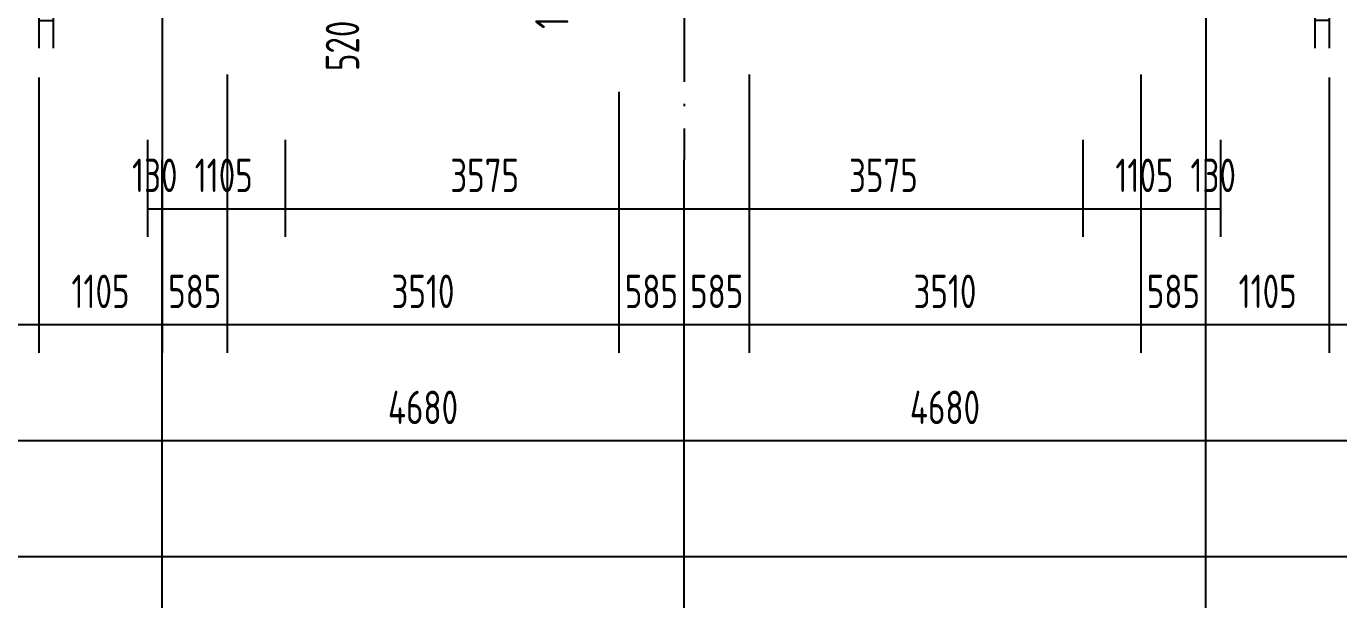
# Model space of a CAD drawing. Extents: x -726032 to 135930, y -151624 to 587044.
# Drawn here: x -475725 to -463956, y 455592 to 460734 of the extents above; entities that cross this region are included whole.
import ezdxf

# ---------------------------------------------------------------- set-up
doc = ezdxf.new("R2010")
doc.units = 0
doc.header["$LTSCALE"] = 1000
doc.header["$MEASUREMENT"] = 0
doc.linetypes.add('DOTE', pattern=[2.42, 2, -0.2, 0.02, -0.2])
doc.layers.get('DEFPOINTS').update_dxf_attribs({"color": 1, "linetype": 'CONTINUOUS'})
for name, color, linetype in [('AXIS', 245, 'CONTINUOUS'), ('DOTE', 8, 'DOTE'), ('PUB_DIM', 245, 'CONTINUOUS')]:
    doc.layers.add(name, color=color, linetype=linetype)
doc.styles.add('DIM_FONT', font='isocp.shx', dxfattribs={"width": 0.8})
doc.dimstyles.new('AXIS', dxfattribs={"dimtxt": 300, "dimasz": 1, "dimexe": 250, "dimexo": 300, "dimgap": 150, "dimtad": 1, "dimdec": 0, "dimzin": 0, "dimdsep": 46, "dimtxsty": 'DIM_FONT', "dimcen": 0.09, "dimse1": 1, "dimse2": 1, "dimclrt": 142, "dimadec": 0, "dimazin": 0, "dimtfac": 1, "dimtdec": 0, "dimtix": 1, "dimtmove": 2, "dimatfit": 3, "dimfxl": 1, "dimtolj": 1, "dimtzin": 0, "dimarcsym": 0})
doc.dimstyles.new('DIMA', dxfattribs={"dimtxt": 300, "dimasz": 1, "dimexe": 250, "dimexo": 300, "dimgap": 150, "dimtad": 1, "dimdec": 0, "dimzin": 0, "dimdsep": 46, "dimtxsty": 'DIM_FONT', "dimcen": 0.09, "dimse1": 1, "dimclrt": 142, "dimadec": 0, "dimazin": 0, "dimtfac": 1, "dimtdec": 0, "dimtix": 1, "dimtmove": 2, "dimatfit": 3, "dimfxl": 1, "dimtolj": 1, "dimtzin": 0, "dimarcsym": 0})
doc.dimstyles.new('DIMB', dxfattribs={"dimtxt": 300, "dimasz": 1, "dimexe": 250, "dimexo": 300, "dimgap": 150, "dimtad": 1, "dimdec": 0, "dimzin": 0, "dimdsep": 46, "dimtxsty": 'DIM_FONT', "dimcen": 0.09, "dimse2": 1, "dimclrt": 142, "dimadec": 0, "dimazin": 0, "dimtfac": 1, "dimtdec": 0, "dimtix": 1, "dimtmove": 2, "dimatfit": 3, "dimfxl": 1, "dimtolj": 1, "dimtzin": 0, "dimarcsym": 0})
doc.dimstyles.new('DIMN', dxfattribs={"dimtxt": 300, "dimasz": 1, "dimexe": 250, "dimexo": 300, "dimgap": 150, "dimtad": 1, "dimdec": 0, "dimzin": 0, "dimdsep": 46, "dimtxsty": 'DIM_FONT', "dimcen": 0.09, "dimclrt": 142, "dimadec": 0, "dimazin": 0, "dimtfac": 1, "dimtdec": 0, "dimtix": 1, "dimtmove": 2, "dimatfit": 3, "dimfxl": 1, "dimtolj": 1, "dimtzin": 0, "dimarcsym": 0})

# ---------------------------------------------------------------- blocks, each defined once
blk = doc.blocks.new('*D503')
at = {"layer": 'AXIS', "color": 0, "lineweight": -2, "transparency": 16777216}
for p, q in [((-481293, 459235), (-481293, 455727)), ((-412614, 459235), (-412614, 455727)), ((-412615, 455977), (-481292, 455977))]:
    blk.add_line(p, q, dxfattribs=at)
at = {"layer": 'AXIS', "color": 0, "transparency": 16777216}
for points in [[(-481292, 455978), (-481292, 455977), (-481293, 455977)], [(-412615, 455978), (-412615, 455977), (-412614, 455977)]]:
    blk.add_solid(points, dxfattribs=at)
at = {"layer": 'DEFPOINTS', "color": 0, "transparency": 16777216}
for p in [(-481293, 459535), (-412614, 459535), (-481293, 455977)]:
    blk.add_point(p, dxfattribs=at)
at = {"layer": 'AXIS', "color": 142, "transparency": 16777216, "insert": (-446953, 456277), "char_height": 300, "attachment_point": 5, "style": 'DIM_FONT'}
blk.add_mtext('\\A1;68679', dxfattribs=at)
blk = doc.blocks.new('*D3747')
at = {"layer": 'DEFPOINTS', "color": 0, "transparency": 16777216}
for p in [(-473402, 460017), (-469827, 460017), (-469827, 459097)]:
    blk.add_point(p, dxfattribs=at)
at = {"layer": 'PUB_DIM', "color": 0, "lineweight": -2, "transparency": 16777216}
for p, q in [((-473402, 459717), (-473402, 458847)), ((-473401, 459097), (-469828, 459097))]:
    blk.add_line(p, q, dxfattribs=at)
at = {"layer": 'PUB_DIM', "color": 0, "transparency": 16777216}
for points in [[(-473401, 459098), (-473401, 459097), (-473402, 459097)], [(-469828, 459098), (-469828, 459097), (-469827, 459097)]]:
    blk.add_solid(points, dxfattribs=at)
at = {"layer": 'PUB_DIM', "color": 142, "transparency": 16777216, "insert": (-471614, 459397), "char_height": 300, "attachment_point": 5, "style": 'DIM_FONT'}
blk.add_mtext('\\A1;3575', dxfattribs=at)
blk = doc.blocks.new('*D1126')
at = {"layer": 'DEFPOINTS', "color": 0, "transparency": 16777216}
for p in [(-473922, 460601), (-470412, 460445), (-473922, 458057)]:
    blk.add_point(p, dxfattribs=at)
at = {"layer": 'PUB_DIM', "color": 0, "lineweight": -2, "transparency": 16777216}
for p, q in [((-473922, 460301), (-473922, 457807)), ((-470412, 460145), (-470412, 457807)), ((-470413, 458057), (-473921, 458057))]:
    blk.add_line(p, q, dxfattribs=at)
at = {"layer": 'PUB_DIM', "color": 0, "transparency": 16777216}
for points in [[(-473921, 458058), (-473921, 458057), (-473922, 458057)], [(-470413, 458058), (-470413, 458057), (-470412, 458057)]]:
    blk.add_solid(points, dxfattribs=at)
at = {"layer": 'PUB_DIM', "color": 142, "transparency": 16777216, "insert": (-472167, 458357), "char_height": 300, "attachment_point": 5, "style": 'DIM_FONT'}
blk.add_mtext('\\A1;3510', dxfattribs=at)
blk = doc.blocks.new('*D3344')
at = {"layer": 'AXIS', "color": 0, "lineweight": -2, "transparency": 16777216}
blk.add_line((-469828, 457017), (-474506, 457017), dxfattribs=at)
at = {"layer": 'AXIS', "color": 0, "transparency": 16777216}
for points in [[(-474506, 457018), (-474506, 457017), (-474507, 457017)], [(-469828, 457018), (-469828, 457017), (-469827, 457017)]]:
    blk.add_solid(points, dxfattribs=at)
at = {"layer": 'DEFPOINTS', "color": 0, "transparency": 16777216}
for p in [(-474507, 459535), (-469827, 459535), (-474507, 457017)]:
    blk.add_point(p, dxfattribs=at)
at = {"layer": 'AXIS', "color": 142, "transparency": 16777216, "insert": (-472167, 457317), "char_height": 300, "attachment_point": 5, "style": 'DIM_FONT'}
blk.add_mtext('\\A1;4680', dxfattribs=at)
blk = doc.blocks.new('*D2385')
at = {"layer": 'DEFPOINTS', "color": 0, "transparency": 16777216}
for p in [(-474507, 460017), (-473402, 460017), (-473402, 459097)]:
    blk.add_point(p, dxfattribs=at)
at = {"layer": 'PUB_DIM', "color": 0, "lineweight": -2, "transparency": 16777216}
for p, q in [((-473402, 459717), (-473402, 458847)), ((-474506, 459097), (-473403, 459097))]:
    blk.add_line(p, q, dxfattribs=at)
at = {"layer": 'PUB_DIM', "color": 0, "transparency": 16777216}
for points in [[(-474506, 459098), (-474506, 459097), (-474507, 459097)], [(-473403, 459098), (-473403, 459097), (-473402, 459097)]]:
    blk.add_solid(points, dxfattribs=at)
at = {"layer": 'PUB_DIM', "color": 142, "transparency": 16777216, "insert": (-473954, 459397), "char_height": 300, "attachment_point": 5, "style": 'DIM_FONT'}
blk.add_mtext('\\A1;1105', dxfattribs=at)
blk = doc.blocks.new('*D3750')
at = {"layer": 'DEFPOINTS', "color": 0, "transparency": 16777216}
for p in [(-474637, 460017), (-474507, 460017), (-474507, 459097)]:
    blk.add_point(p, dxfattribs=at)
at = {"layer": 'PUB_DIM', "color": 0, "lineweight": -2, "transparency": 16777216}
for p, q in [((-474637, 459717), (-474637, 458847)), ((-474638, 459097), (-474639, 459097)), ((-474637, 459097), (-474507, 459097)), ((-474506, 459097), (-474505, 459097))]:
    blk.add_line(p, q, dxfattribs=at)
at = {"layer": 'PUB_DIM', "color": 0, "transparency": 16777216}
for points in [[(-474638, 459098), (-474638, 459097), (-474637, 459097)], [(-474506, 459098), (-474506, 459097), (-474507, 459097)]]:
    blk.add_solid(points, dxfattribs=at)
at = {"layer": 'PUB_DIM', "color": 142, "transparency": 16777216, "insert": (-474572, 459397), "char_height": 300, "attachment_point": 5, "style": 'DIM_FONT'}
blk.add_mtext('\\A1;130', dxfattribs=at)
blk = doc.blocks.new('*D1135')
at = {"layer": 'DEFPOINTS', "color": 0, "transparency": 16777216}
for p in [(-474507, 460601), (-473922, 460601), (-474507, 458057)]:
    blk.add_point(p, dxfattribs=at)
at = {"layer": 'PUB_DIM', "color": 0, "lineweight": -2, "transparency": 16777216}
for p, q in [((-474507, 460301), (-474507, 457807)), ((-473922, 460301), (-473922, 457807)), ((-474508, 458057), (-474509, 458057)), ((-473922, 458057), (-474507, 458057)), ((-473921, 458057), (-473920, 458057))]:
    blk.add_line(p, q, dxfattribs=at)
at = {"layer": 'PUB_DIM', "color": 0, "transparency": 16777216}
for points in [[(-474508, 458058), (-474508, 458057), (-474507, 458057)], [(-473921, 458058), (-473921, 458057), (-473922, 458057)]]:
    blk.add_solid(points, dxfattribs=at)
at = {"layer": 'PUB_DIM', "color": 142, "transparency": 16777216, "insert": (-474214, 458357), "char_height": 300, "attachment_point": 5, "style": 'DIM_FONT'}
blk.add_mtext('\\A1;585', dxfattribs=at)
blk = doc.blocks.new('*D1136')
at = {"layer": 'DEFPOINTS', "color": 0, "transparency": 16777216}
for p in [(-477952, 460575), (-475612, 460575), (-477952, 458057)]:
    blk.add_point(p, dxfattribs=at)
at = {"layer": 'PUB_DIM', "color": 0, "lineweight": -2, "transparency": 16777216}
for p, q in [((-477952, 460275), (-477952, 457807)), ((-475612, 460275), (-475612, 457807)), ((-475613, 458057), (-477951, 458057))]:
    blk.add_line(p, q, dxfattribs=at)
at = {"layer": 'PUB_DIM', "color": 0, "transparency": 16777216}
for points in [[(-477951, 458058), (-477951, 458057), (-477952, 458057)], [(-475613, 458058), (-475613, 458057), (-475612, 458057)]]:
    blk.add_solid(points, dxfattribs=at)
at = {"layer": 'PUB_DIM', "color": 142, "transparency": 16777216, "insert": (-476782, 458357), "char_height": 300, "attachment_point": 5, "style": 'DIM_FONT'}
blk.add_mtext('\\A1;2340', dxfattribs=at)
blk = doc.blocks.new('*D1138')
at = {"layer": 'DEFPOINTS', "color": 0, "transparency": 16777216}
for p in [(-475612, 462141), (-475482, 462141), (-475482, 460786)]:
    blk.add_point(p, dxfattribs=at)
at = {"layer": 'PUB_DIM', "color": 0, "lineweight": -2, "transparency": 16777216}
for p, q in [((-475612, 461841), (-475612, 460536)), ((-475482, 461841), (-475482, 460536)), ((-475613, 460786), (-475614, 460786)), ((-475612, 460786), (-475482, 460786)), ((-475481, 460786), (-475480, 460786))]:
    blk.add_line(p, q, dxfattribs=at)
at = {"layer": 'PUB_DIM', "color": 0, "transparency": 16777216}
for points in [[(-475613, 460787), (-475613, 460786), (-475612, 460786)], [(-475481, 460787), (-475481, 460786), (-475482, 460786)]]:
    blk.add_solid(points, dxfattribs=at)
at = {"layer": 'PUB_DIM', "color": 142, "transparency": 16777216, "insert": (-475547, 461086), "char_height": 300, "attachment_point": 5, "style": 'DIM_FONT'}
blk.add_mtext('\\A1;130', dxfattribs=at)
blk = doc.blocks.new('*D2387')
at = {"layer": 'DEFPOINTS', "color": 0, "transparency": 16777216}
for p in [(-475612, 460575), (-474507, 460601), (-475612, 458057)]:
    blk.add_point(p, dxfattribs=at)
at = {"layer": 'PUB_DIM', "color": 0, "lineweight": -2, "transparency": 16777216}
for p, q in [((-475612, 460275), (-475612, 457807)), ((-474508, 458057), (-475611, 458057))]:
    blk.add_line(p, q, dxfattribs=at)
at = {"layer": 'PUB_DIM', "color": 0, "transparency": 16777216}
for points in [[(-475611, 458058), (-475611, 458057), (-475612, 458057)], [(-474508, 458058), (-474508, 458057), (-474507, 458057)]]:
    blk.add_solid(points, dxfattribs=at)
at = {"layer": 'PUB_DIM', "color": 142, "transparency": 16777216, "insert": (-475059, 458357), "char_height": 300, "attachment_point": 5, "style": 'DIM_FONT'}
blk.add_mtext('\\A1;1105', dxfattribs=at)
blk = doc.blocks.new('*D3349')
at = {"layer": 'AXIS', "color": 0, "lineweight": -2, "transparency": 16777216}
blk.add_line((-474508, 457017), (-479056, 457017), dxfattribs=at)
at = {"layer": 'AXIS', "color": 0, "transparency": 16777216}
for points in [[(-479056, 457018), (-479056, 457017), (-479057, 457017)], [(-474508, 457018), (-474508, 457017), (-474507, 457017)]]:
    blk.add_solid(points, dxfattribs=at)
at = {"layer": 'DEFPOINTS', "color": 0, "transparency": 16777216}
for p in [(-479057, 459535), (-474507, 459535), (-479057, 457017)]:
    blk.add_point(p, dxfattribs=at)
at = {"layer": 'AXIS', "color": 142, "transparency": 16777216, "insert": (-476782, 457317), "char_height": 300, "attachment_point": 5, "style": 'DIM_FONT'}
blk.add_mtext('\\A1;4550', dxfattribs=at)
blk = doc.blocks.new('*D3769')
at = {"layer": 'DEFPOINTS', "color": 0, "transparency": 16777216}
for p in [(-465147, 460601), (-464042, 460575), (-465147, 458057)]:
    blk.add_point(p, dxfattribs=at)
at = {"layer": 'PUB_DIM', "color": 0, "lineweight": -2, "transparency": 16777216}
for p, q in [((-464042, 460275), (-464042, 457807)), ((-464043, 458057), (-465146, 458057))]:
    blk.add_line(p, q, dxfattribs=at)
at = {"layer": 'PUB_DIM', "color": 0, "transparency": 16777216}
for points in [[(-465146, 458058), (-465146, 458057), (-465147, 458057)], [(-464043, 458058), (-464043, 458057), (-464042, 458057)]]:
    blk.add_solid(points, dxfattribs=at)
at = {"layer": 'PUB_DIM', "color": 142, "transparency": 16777216, "insert": (-464594, 458357), "char_height": 300, "attachment_point": 5, "style": 'DIM_FONT'}
blk.add_mtext('\\A1;1105', dxfattribs=at)
blk = doc.blocks.new('*D2433')
at = {"layer": 'DEFPOINTS', "color": 0, "transparency": 16777216}
for p in [(-465147, 460017), (-465017, 460017), (-465017, 459097)]:
    blk.add_point(p, dxfattribs=at)
at = {"layer": 'PUB_DIM', "color": 0, "lineweight": -2, "transparency": 16777216}
for p, q in [((-465017, 459717), (-465017, 458847)), ((-465148, 459097), (-465149, 459097)), ((-465147, 459097), (-465017, 459097)), ((-465016, 459097), (-465015, 459097))]:
    blk.add_line(p, q, dxfattribs=at)
at = {"layer": 'PUB_DIM', "color": 0, "transparency": 16777216}
for points in [[(-465148, 459098), (-465148, 459097), (-465147, 459097)], [(-465016, 459098), (-465016, 459097), (-465017, 459097)]]:
    blk.add_solid(points, dxfattribs=at)
at = {"layer": 'PUB_DIM', "color": 142, "transparency": 16777216, "insert": (-465082, 459397), "char_height": 300, "attachment_point": 5, "style": 'DIM_FONT'}
blk.add_mtext('\\A1;130', dxfattribs=at)
blk = doc.blocks.new('*D3770')
at = {"layer": 'DEFPOINTS', "color": 0, "transparency": 16777216}
for p in [(-466252, 460017), (-465147, 460017), (-465147, 459097)]:
    blk.add_point(p, dxfattribs=at)
at = {"layer": 'PUB_DIM', "color": 0, "lineweight": -2, "transparency": 16777216}
for p, q in [((-466252, 459717), (-466252, 458847)), ((-466251, 459097), (-465148, 459097))]:
    blk.add_line(p, q, dxfattribs=at)
at = {"layer": 'PUB_DIM', "color": 0, "transparency": 16777216}
for points in [[(-466251, 459098), (-466251, 459097), (-466252, 459097)], [(-465148, 459098), (-465148, 459097), (-465147, 459097)]]:
    blk.add_solid(points, dxfattribs=at)
at = {"layer": 'PUB_DIM', "color": 142, "transparency": 16777216, "insert": (-465699, 459397), "char_height": 300, "attachment_point": 5, "style": 'DIM_FONT'}
blk.add_mtext('\\A1;1105', dxfattribs=at)
blk = doc.blocks.new('*D2434')
at = {"layer": 'DEFPOINTS', "color": 0, "transparency": 16777216}
for p in [(-465732, 460601), (-465147, 460601), (-465732, 458057)]:
    blk.add_point(p, dxfattribs=at)
at = {"layer": 'PUB_DIM', "color": 0, "lineweight": -2, "transparency": 16777216}
for p, q in [((-465732, 460301), (-465732, 457807)), ((-465733, 458057), (-465734, 458057)), ((-465147, 458057), (-465732, 458057)), ((-465146, 458057), (-465145, 458057))]:
    blk.add_line(p, q, dxfattribs=at)
at = {"layer": 'PUB_DIM', "color": 0, "transparency": 16777216}
for points in [[(-465733, 458058), (-465733, 458057), (-465732, 458057)], [(-465146, 458058), (-465146, 458057), (-465147, 458057)]]:
    blk.add_solid(points, dxfattribs=at)
at = {"layer": 'PUB_DIM', "color": 142, "transparency": 16777216, "insert": (-465439, 458357), "char_height": 300, "attachment_point": 5, "style": 'DIM_FONT'}
blk.add_mtext('\\A1;585', dxfattribs=at)
blk = doc.blocks.new('*D1197')
at = {"layer": 'DEFPOINTS', "color": 0, "transparency": 16777216}
for p in [(-464172, 462141), (-464042, 462141), (-464172, 460786)]:
    blk.add_point(p, dxfattribs=at)
at = {"layer": 'PUB_DIM', "color": 0, "lineweight": -2, "transparency": 16777216}
for p, q in [((-464172, 461841), (-464172, 460536)), ((-464042, 461841), (-464042, 460536)), ((-464173, 460786), (-464174, 460786)), ((-464042, 460786), (-464172, 460786)), ((-464041, 460786), (-464040, 460786))]:
    blk.add_line(p, q, dxfattribs=at)
at = {"layer": 'PUB_DIM', "color": 0, "transparency": 16777216}
for points in [[(-464173, 460787), (-464173, 460786), (-464172, 460786)], [(-464041, 460787), (-464041, 460786), (-464042, 460786)]]:
    blk.add_solid(points, dxfattribs=at)
at = {"layer": 'PUB_DIM', "color": 142, "transparency": 16777216, "insert": (-464107, 461086), "char_height": 300, "attachment_point": 5, "style": 'DIM_FONT'}
blk.add_mtext('\\A1;130', dxfattribs=at)
blk = doc.blocks.new('*D1198')
at = {"layer": 'DEFPOINTS', "color": 0, "transparency": 16777216}
for p in [(-464042, 460575), (-461702, 460575), (-464042, 458057)]:
    blk.add_point(p, dxfattribs=at)
at = {"layer": 'PUB_DIM', "color": 0, "lineweight": -2, "transparency": 16777216}
for p, q in [((-464042, 460275), (-464042, 457807)), ((-461702, 460275), (-461702, 457807)), ((-461703, 458057), (-464041, 458057))]:
    blk.add_line(p, q, dxfattribs=at)
at = {"layer": 'PUB_DIM', "color": 0, "transparency": 16777216}
for points in [[(-464041, 458058), (-464041, 458057), (-464042, 458057)], [(-461703, 458058), (-461703, 458057), (-461702, 458057)]]:
    blk.add_solid(points, dxfattribs=at)
at = {"layer": 'PUB_DIM', "color": 142, "transparency": 16777216, "insert": (-462872, 458357), "char_height": 300, "attachment_point": 5, "style": 'DIM_FONT'}
blk.add_mtext('\\A1;2340', dxfattribs=at)
blk = doc.blocks.new('*D3372')
at = {"layer": 'AXIS', "color": 0, "lineweight": -2, "transparency": 16777216}
blk.add_line((-460598, 457017), (-465146, 457017), dxfattribs=at)
at = {"layer": 'AXIS', "color": 0, "transparency": 16777216}
for points in [[(-465146, 457018), (-465146, 457017), (-465147, 457017)], [(-460598, 457018), (-460598, 457017), (-460597, 457017)]]:
    blk.add_solid(points, dxfattribs=at)
at = {"layer": 'DEFPOINTS', "color": 0, "transparency": 16777216}
for p in [(-465147, 459535), (-460597, 459535), (-465147, 457017)]:
    blk.add_point(p, dxfattribs=at)
at = {"layer": 'AXIS', "color": 142, "transparency": 16777216, "insert": (-462872, 457317), "char_height": 300, "attachment_point": 5, "style": 'DIM_FONT'}
blk.add_mtext('\\A1;4550', dxfattribs=at)
blk = doc.blocks.new('*D3772')
at = {"layer": 'DEFPOINTS', "color": 0, "transparency": 16777216}
for p in [(-469242, 460601), (-469827, 460445), (-469827, 458057)]:
    blk.add_point(p, dxfattribs=at)
at = {"layer": 'PUB_DIM', "color": 0, "lineweight": -2, "transparency": 16777216}
for p, q in [((-469242, 460301), (-469242, 457807)), ((-469828, 458057), (-469829, 458057)), ((-469242, 458057), (-469827, 458057)), ((-469241, 458057), (-469240, 458057))]:
    blk.add_line(p, q, dxfattribs=at)
at = {"layer": 'PUB_DIM', "color": 0, "transparency": 16777216}
for points in [[(-469828, 458058), (-469828, 458057), (-469827, 458057)], [(-469241, 458058), (-469241, 458057), (-469242, 458057)]]:
    blk.add_solid(points, dxfattribs=at)
at = {"layer": 'PUB_DIM', "color": 142, "transparency": 16777216, "insert": (-469534, 458357), "char_height": 300, "attachment_point": 5, "style": 'DIM_FONT'}
blk.add_mtext('\\A1;585', dxfattribs=at)
blk = doc.blocks.new('*D2435')
at = {"layer": 'DEFPOINTS', "color": 0, "transparency": 16777216}
for p in [(-470412, 460445), (-469827, 460445), (-470412, 458057)]:
    blk.add_point(p, dxfattribs=at)
at = {"layer": 'PUB_DIM', "color": 0, "lineweight": -2, "transparency": 16777216}
for p, q in [((-470412, 460145), (-470412, 457807)), ((-470413, 458057), (-470414, 458057)), ((-469827, 458057), (-470412, 458057)), ((-469826, 458057), (-469825, 458057))]:
    blk.add_line(p, q, dxfattribs=at)
at = {"layer": 'PUB_DIM', "color": 0, "transparency": 16777216}
for points in [[(-470413, 458058), (-470413, 458057), (-470412, 458057)], [(-469826, 458058), (-469826, 458057), (-469827, 458057)]]:
    blk.add_solid(points, dxfattribs=at)
at = {"layer": 'PUB_DIM', "color": 142, "transparency": 16777216, "insert": (-470119, 458357), "char_height": 300, "attachment_point": 5, "style": 'DIM_FONT'}
blk.add_mtext('\\A1;585', dxfattribs=at)
blk = doc.blocks.new('*D2436')
at = {"layer": 'DEFPOINTS', "color": 0, "transparency": 16777216}
for p in [(-469827, 460017), (-466252, 460017), (-466252, 459097)]:
    blk.add_point(p, dxfattribs=at)
at = {"layer": 'PUB_DIM', "color": 0, "lineweight": -2, "transparency": 16777216}
for p, q in [((-466252, 459717), (-466252, 458847)), ((-469826, 459097), (-466253, 459097))]:
    blk.add_line(p, q, dxfattribs=at)
at = {"layer": 'PUB_DIM', "color": 0, "transparency": 16777216}
for points in [[(-469826, 459098), (-469826, 459097), (-469827, 459097)], [(-466253, 459098), (-466253, 459097), (-466252, 459097)]]:
    blk.add_solid(points, dxfattribs=at)
at = {"layer": 'PUB_DIM', "color": 142, "transparency": 16777216, "insert": (-468039, 459397), "char_height": 300, "attachment_point": 5, "style": 'DIM_FONT'}
blk.add_mtext('\\A1;3575', dxfattribs=at)
blk = doc.blocks.new('*D1200')
at = {"layer": 'DEFPOINTS', "color": 0, "transparency": 16777216}
for p in [(-469242, 460601), (-465732, 460601), (-469242, 458057)]:
    blk.add_point(p, dxfattribs=at)
at = {"layer": 'PUB_DIM', "color": 0, "lineweight": -2, "transparency": 16777216}
for p, q in [((-469242, 460301), (-469242, 457807)), ((-465732, 460301), (-465732, 457807)), ((-465733, 458057), (-469241, 458057))]:
    blk.add_line(p, q, dxfattribs=at)
at = {"layer": 'PUB_DIM', "color": 0, "transparency": 16777216}
for points in [[(-469241, 458058), (-469241, 458057), (-469242, 458057)], [(-465733, 458058), (-465733, 458057), (-465732, 458057)]]:
    blk.add_solid(points, dxfattribs=at)
at = {"layer": 'PUB_DIM', "color": 142, "transparency": 16777216, "insert": (-467487, 458357), "char_height": 300, "attachment_point": 5, "style": 'DIM_FONT'}
blk.add_mtext('\\A1;3510', dxfattribs=at)
blk = doc.blocks.new('*D3374')
at = {"layer": 'AXIS', "color": 0, "lineweight": -2, "transparency": 16777216}
blk.add_line((-465148, 457017), (-469826, 457017), dxfattribs=at)
at = {"layer": 'AXIS', "color": 0, "transparency": 16777216}
for points in [[(-469826, 457018), (-469826, 457017), (-469827, 457017)], [(-465148, 457018), (-465148, 457017), (-465147, 457017)]]:
    blk.add_solid(points, dxfattribs=at)
at = {"layer": 'DEFPOINTS', "color": 0, "transparency": 16777216}
for p in [(-469827, 459535), (-465147, 459535), (-469827, 457017)]:
    blk.add_point(p, dxfattribs=at)
at = {"layer": 'AXIS', "color": 142, "transparency": 16777216, "insert": (-467487, 457317), "char_height": 300, "attachment_point": 5, "style": 'DIM_FONT'}
blk.add_mtext('\\A1;4680', dxfattribs=at)
blk = doc.blocks.new('*D3956')
at = {"layer": 'DEFPOINTS', "color": 0, "transparency": 16777216}
for p in [(-473402, 461387), (-473402, 460867), (-472620, 460867)]:
    blk.add_point(p, dxfattribs=at)
at = {"layer": 'PUB_DIM', "color": 0, "lineweight": -2, "transparency": 16777216}
for p, q in [((-473102, 461387), (-472370, 461387)), ((-472620, 461386), (-472620, 460868)), ((-473102, 460867), (-472370, 460867))]:
    blk.add_line(p, q, dxfattribs=at)
at = {"layer": 'PUB_DIM', "color": 0, "transparency": 16777216}
for points in [[(-472620, 461386), (-472619, 461386), (-472620, 461387)], [(-472620, 460868), (-472619, 460868), (-472620, 460867)]]:
    blk.add_solid(points, dxfattribs=at)
at = {"layer": 'PUB_DIM', "color": 142, "transparency": 16777216, "insert": (-472889, 460558), "char_height": 300, "attachment_point": 5, "rotation": 90, "style": 'DIM_FONT'}
blk.add_mtext('\\A1;520', dxfattribs=at)
blk = doc.blocks.new('*D3954')
at = {"layer": 'DEFPOINTS', "color": 0, "transparency": 16777216}
for p in [(-470712, 460971), (-469578, 460971), (-469578, 460867)]:
    blk.add_point(p, dxfattribs=at)
at = {"layer": 'PUB_DIM', "color": 0, "lineweight": -2, "transparency": 16777216}
for p, q in [((-469878, 460971), (-470962, 460971)), ((-470712, 460972), (-470712, 460973)), ((-470712, 460867), (-470712, 460971)), ((-469878, 460867), (-470962, 460867)), ((-470712, 460866), (-470712, 460865))]:
    blk.add_line(p, q, dxfattribs=at)
at = {"layer": 'PUB_DIM', "color": 0, "transparency": 16777216}
for points in [[(-470712, 460972), (-470711, 460972), (-470712, 460971)], [(-470712, 460866), (-470711, 460866), (-470712, 460867)]]:
    blk.add_solid(points, dxfattribs=at)
at = {"layer": 'PUB_DIM', "color": 142, "transparency": 16777216, "insert": (-471012, 460919), "char_height": 300, "attachment_point": 5, "rotation": 90, "style": 'DIM_FONT'}
blk.add_mtext('\\A1;104', dxfattribs=at)

msp = doc.modelspace()

# ---------------------------------------------------------------- linework, layer by layer
at = {"layer": 'AXIS'}
for p, q in [((-474506.9, 455457.5), (-474506.9, 459534.9)), ((-469826.9, 455457.5), (-469826.9, 459534.9)), ((-465146.9, 455457.5), (-465146.9, 459534.9))]:
    msp.add_line(p, q, dxfattribs=at)
at = {"layer": 'DOTE'}
for p, q in [((-474506.9, 490006.5), (-474506.9, 459534.9)), ((-465146.9, 490006.5), (-465146.9, 459534.9)), ((-469826.9, 471916.9), (-469826.9, 459534.9))]:
    msp.add_line(p, q, dxfattribs=at)

# ---------------------------------------------------------------- dimensions: what is measured, and where the dimension line sits
at = {"layer": 'AXIS'}
dim = msp.add_aligned_dim(p1=(-412613.9, 459534.9), p2=(-481292.9, 459534.9), distance=3557.4, dimstyle='DIMN', dxfattribs=at)
dim.commit()
dim.dimension.update_dxf_attribs({"geometry": '*D503', "text_midpoint": (-446953.4, 456277.5)})
for base, p1, p2, picture, middle in [((-479056.9, 457017.5), (-474506.9, 459534.9), (-479056.9, 459534.9), '*D3349', (-476781.9, 457317.5)), ((-474506.9, 457017.5), (-469826.9, 459534.9), (-474506.9, 459534.9), '*D3344', (-472166.9, 457317.5)), ((-469826.9, 457017.5), (-465146.9, 459534.9), (-469826.9, 459534.9), '*D3374', (-467486.9, 457317.5)), ((-465146.9, 457017.5), (-460596.9, 459534.9), (-465146.9, 459534.9), '*D3372', (-462871.9, 457317.5))]:
    dim = msp.add_linear_dim(base=base, p1=p1, p2=p2, dimstyle='AXIS', dxfattribs=at)
    dim.commit()
    dim.dimension.update_dxf_attribs({"geometry": picture, "text_midpoint": middle})
at = {"layer": 'PUB_DIM'}
for base, p1, p2, dimstyle, picture, middle in [((-475481.9, 460786.4), (-475611.9, 462140.9), (-475481.9, 462140.9), 'DIMN', '*D1138', (-475546.9, 461086.4)), ((-464171.9, 460786.4), (-464041.9, 462140.9), (-464171.9, 462140.9), 'DIMN', '*D1197', (-464106.9, 461086.4)), ((-477951.9, 458057.5), (-475611.9, 460574.9), (-477951.9, 460574.9), 'DIMN', '*D1136', (-476781.9, 458357.5)), ((-475611.9, 458057.5), (-474506.9, 460600.9), (-475611.9, 460574.9), 'DIMA', '*D2387', (-475059.4, 458357.5)), ((-474506.9, 458057.5), (-473921.9, 460600.9), (-474506.9, 460600.9), 'DIMN', '*D1135', (-474214.4, 458357.5)), ((-473921.9, 458057.5), (-470411.9, 460444.9), (-473921.9, 460600.9), 'DIMN', '*D1126', (-472166.9, 458357.5)), ((-469826.9, 458057.5), (-469241.9, 460600.9), (-469826.9, 460444.9), 'DIMB', '*D3772', (-469534.4, 458357.5)), ((-469241.9, 458057.5), (-465731.9, 460600.9), (-469241.9, 460600.9), 'DIMN', '*D1200', (-467486.9, 458357.5)), ((-465731.9, 458057.5), (-465146.9, 460600.9), (-465731.9, 460600.9), 'DIMA', '*D2434', (-465439.4, 458357.5)), ((-465146.9, 458057.5), (-464041.9, 460574.9), (-465146.9, 460600.9), 'DIMB', '*D3769', (-464594.4, 458357.5)), ((-464041.9, 458057.5), (-461701.9, 460574.9), (-464041.9, 460574.9), 'DIMN', '*D1198', (-462871.9, 458357.5)), ((-470411.9, 458057.5), (-469826.9, 460444.9), (-470411.9, 460444.9), 'DIMA', '*D2435', (-470119.4, 458357.5)), ((-474506.9, 459097.5), (-474636.9, 460017.3), (-474506.9, 460017.3), 'DIMB', '*D3750', (-474571.9, 459397.5)), ((-473401.9, 459097.5), (-474506.9, 460017.3), (-473401.9, 460017.3), 'DIMA', '*D2385', (-473954.4, 459397.5)), ((-469826.9, 459097.5), (-473401.9, 460017.3), (-469826.9, 460017.3), 'DIMB', '*D3747', (-471614.4, 459397.5)), ((-466251.9, 459097.5), (-469826.9, 460017.3), (-466251.9, 460017.3), 'DIMA', '*D2436', (-468039.4, 459397.5)), ((-465146.9, 459097.5), (-466251.9, 460017.3), (-465146.9, 460017.3), 'DIMB', '*D3770', (-465699.4, 459397.5)), ((-465016.9, 459097.5), (-465146.9, 460017.3), (-465016.9, 460017.3), 'DIMA', '*D2433', (-465081.9, 459397.5))]:
    dim = msp.add_linear_dim(base=base, p1=p1, p2=p2, dimstyle=dimstyle, dxfattribs=at)
    dim.commit()
    dim.dimension.update_dxf_attribs({"geometry": picture, "text_midpoint": middle})
dim = msp.add_linear_dim(base=(-472619.7, 460866.7), p1=(-473402.2, 461386.7), p2=(-473402.2, 460866.7), angle=90, dimstyle='DIMN', dxfattribs=at)
dim.commit()
dim.dimension.update_dxf_attribs({"geometry": '*D3956', "text_midpoint": (-472888.9, 460558.5), "dimtype": 160})
dim = msp.add_linear_dim(base=(-470711.6, 460970.7), p1=(-469578.2, 460866.9), p2=(-469578.2, 460970.7), angle=90, dimstyle='DIMN', dxfattribs=at)
dim.commit()
dim.dimension.update_dxf_attribs({"geometry": '*D3954', "text_midpoint": (-471011.6, 460918.8)})

doc.saveas('drawing.dxf')
